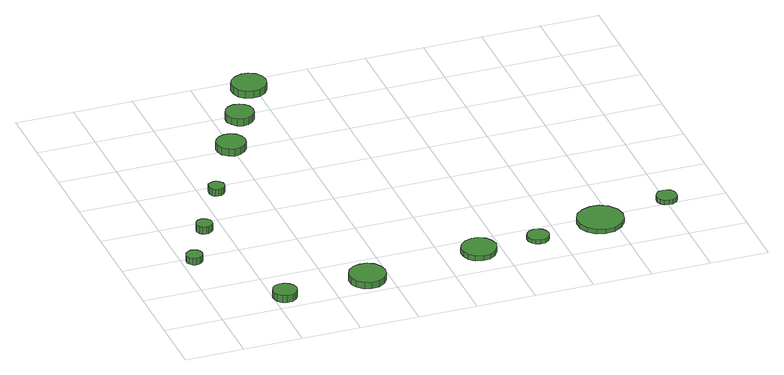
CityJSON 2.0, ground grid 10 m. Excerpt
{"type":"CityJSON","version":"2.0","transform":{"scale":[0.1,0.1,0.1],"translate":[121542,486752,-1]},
"CityObjects":{
"tree1":{"type":"SolitaryVegetationObject","attributes":{"function":"something"},"geometry":[{"type":"MultiSurface","lod":"1","boundaries":[[[0,1,2,3,4,5,6,7,8,9,10,11,12,13,14]],[[15,16,17,18,19,20,21,22,23,24,25,26,27,28,29]],[[0,29,28,1]],[[1,28,27,2]],[[2,27,26,3]],[[3,26,25,4]],[[4,25,24,5]],[[5,24,23,6]],[[6,23,22,7]],[[7,22,21,8]],[[8,21,20,9]],[[9,20,19,10]],[[10,19,18,11]],[[11,18,17,12]],[[12,17,16,13]],[[13,16,15,14]],[[14,15,29,0]]]}]},
"tree2":{"type":"SolitaryVegetationObject","attributes":{"function":"something"},"geometry":[{"type":"MultiSurface","lod":"1","boundaries":[[[30,31,32,33,34,35,36,37,38,39,40,41,42,43,44]],[[45,46,47,48,49,50,51,52,53,54,55,56,57,58,59]],[[30,59,58,31]],[[31,58,57,32]],[[32,57,56,33]],[[33,56,55,34]],[[34,55,54,35]],[[35,54,53,36]],[[36,53,52,37]],[[37,52,51,38]],[[38,51,50,39]],[[39,50,49,40]],[[40,49,48,41]],[[41,48,47,42]],[[42,47,46,43]],[[43,46,45,44]],[[44,45,59,30]]]}]},
"tree3":{"type":"SolitaryVegetationObject","attributes":{"function":"something"},"geometry":[{"type":"MultiSurface","lod":"1","boundaries":[[[60,61,62,63,64,65,66,67,68,69,70,71,72,73,74]],[[75,76,77,78,79,80,81,82,83,84,85,86,87,88,89]],[[60,89,88,61]],[[61,88,87,62]],[[62,87,86,63]],[[63,86,85,64]],[[64,85,84,65]],[[65,84,83,66]],[[66,83,82,67]],[[67,82,81,68]],[[68,81,80,69]],[[69,80,79,70]],[[70,79,78,71]],[[71,78,77,72]],[[72,77,76,73]],[[73,76,75,74]],[[74,75,89,60]]]}]},
"tree4":{"type":"SolitaryVegetationObject","attributes":{"function":"something"},"geometry":[{"type":"MultiSurface","lod":"1","boundaries":[[[90,91,92,93,94,95,96,97,98,99,100,101,102,103,104]],[[105,106,107,108,109,110,111,112,113,114,115,116,117,118,119]],[[90,119,118,91]],[[91,118,117,92]],[[92,117,116,93]],[[93,116,115,94]],[[94,115,114,95]],[[95,114,113,96]],[[96,113,112,97]],[[97,112,111,98]],[[98,111,110,99]],[[99,110,109,100]],[[100,109,108,101]],[[101,108,107,102]],[[102,107,106,103]],[[103,106,105,104]],[[104,105,119,90]]]}]},
"tree5":{"type":"SolitaryVegetationObject","attributes":{"function":"something"},"geometry":[{"type":"MultiSurface","lod":"1","boundaries":[[[120,121,122,123,124,125,126,127,128,129,130,131,132,133,134]],[[135,136,137,138,139,140,141,142,143,144,145,146,147,148,149]],[[120,149,148,121]],[[121,148,147,122]],[[122,147,146,123]],[[123,146,145,124]],[[124,145,144,125]],[[125,144,143,126]],[[126,143,142,127]],[[127,142,141,128]],[[128,141,140,129]],[[129,140,139,130]],[[130,139,138,131]],[[131,138,137,132]],[[132,137,136,133]],[[133,136,135,134]],[[134,135,149,120]]]}]},
"tree6":{"type":"SolitaryVegetationObject","attributes":{"function":"something"},"geometry":[{"type":"MultiSurface","lod":"1","boundaries":[[[150,151,152,153,154,155,156,157,158,159,160,161,162,163,164]],[[165,166,167,168,169,170,171,172,173,174,175,176,177,178,179]],[[150,179,178,151]],[[151,178,177,152]],[[152,177,176,153]],[[153,176,175,154]],[[154,175,174,155]],[[155,174,173,156]],[[156,173,172,157]],[[157,172,171,158]],[[158,171,170,159]],[[159,170,169,160]],[[160,169,168,161]],[[161,168,167,162]],[[162,167,166,163]],[[163,166,165,164]],[[164,165,179,150]]]}]},
"tree7":{"type":"SolitaryVegetationObject","attributes":{"function":"something"},"geometry":[{"type":"MultiSurface","lod":"1","boundaries":[[[180,181,182,183,184,185,186,187,188,189,190,191,192,193,194]],[[195,196,197,198,199,200,201,202,203,204,205,206,207,208,209]],[[180,209,208,181]],[[181,208,207,182]],[[182,207,206,183]],[[183,206,205,184]],[[184,205,204,185]],[[185,204,203,186]],[[186,203,202,187]],[[187,202,201,188]],[[188,201,200,189]],[[189,200,199,190]],[[190,199,198,191]],[[191,198,197,192]],[[192,197,196,193]],[[193,196,195,194]],[[194,195,209,180]]]}]},
"tree8":{"type":"SolitaryVegetationObject","attributes":{"function":"something"},"geometry":[{"type":"MultiSurface","lod":"1","boundaries":[[[210,211,212,213,214,215,216,217,218,219,220,221,222,223,224]],[[225,226,227,228,229,230,231,232,233,234,235,236,237,238,239]],[[210,239,238,211]],[[211,238,237,212]],[[212,237,236,213]],[[213,236,235,214]],[[214,235,234,215]],[[215,234,233,216]],[[216,233,232,217]],[[217,232,231,218]],[[218,231,230,219]],[[219,230,229,220]],[[220,229,228,221]],[[221,228,227,222]],[[222,227,226,223]],[[223,226,225,224]],[[224,225,239,210]]]}]},
"tree9":{"type":"SolitaryVegetationObject","attributes":{"function":"something"},"geometry":[{"type":"MultiSurface","lod":"1","boundaries":[[[240,241,242,243,244,245,246,247,248,249,250,251,252,253,254]],[[255,256,257,258,259,260,261,262,263,264,265,266,267,268,269]],[[240,269,268,241]],[[241,268,267,242]],[[242,267,266,243]],[[243,266,265,244]],[[244,265,264,245]],[[245,264,263,246]],[[246,263,262,247]],[[247,262,261,248]],[[248,261,260,249]],[[249,260,259,250]],[[250,259,258,251]],[[251,258,257,252]],[[252,257,256,253]],[[253,256,255,254]],[[254,255,269,240]]]}]},
"tree10":{"type":"SolitaryVegetationObject","attributes":{"function":"something"},"geometry":[{"type":"MultiSurface","lod":"1","boundaries":[[[270,271,272,273,274,275,276,277,278,279,280,281,282,283,284]],[[285,286,287,288,289,290,291,292,293,294,295,296,297,298,299]],[[270,299,298,271]],[[271,298,297,272]],[[272,297,296,273]],[[273,296,295,274]],[[274,295,294,275]],[[275,294,293,276]],[[276,293,292,277]],[[277,292,291,278]],[[278,291,290,279]],[[279,290,289,280]],[[280,289,288,281]],[[281,288,287,282]],[[282,287,286,283]],[[283,286,285,284]],[[284,285,299,270]]]}]},
"tree11":{"type":"SolitaryVegetationObject","attributes":{"function":"something"},"geometry":[{"type":"MultiSurface","lod":"1","boundaries":[[[300,301,302,303,304,305,306,307,308,309,310,311,312,313,314]],[[315,316,317,318,319,320,321,322,323,324,325,326,327,328,329]],[[300,329,328,301]],[[301,328,327,302]],[[302,327,326,303]],[[303,326,325,304]],[[304,325,324,305]],[[305,324,323,306]],[[306,323,322,307]],[[307,322,321,308]],[[308,321,320,309]],[[309,320,319,310]],[[310,319,318,311]],[[311,318,317,312]],[[312,317,316,313]],[[313,316,315,314]],[[314,315,329,300]]]}]},
"tree12":{"type":"SolitaryVegetationObject","attributes":{"function":"something"},"geometry":[{"type":"MultiSurface","lod":"1","boundaries":[[[330,331,332,333,334,335,336,337,338,339,340,341,342,343,344]],[[345,346,347,348,349,350,351,352,353,354,355,356,357,358,359]],[[330,359,358,331]],[[331,358,357,332]],[[332,357,356,333]],[[333,356,355,334]],[[334,355,354,335]],[[335,354,353,336]],[[336,353,352,337]],[[337,352,351,338]],[[338,351,350,339]],[[339,350,349,340]],[[340,349,348,341]],[[341,348,347,342]],[[342,347,346,343]],[[343,346,345,344]],[[344,345,359,330]]]}]}
},
"vertices":[
[33,187,22],[32,193,22],[29,197,22],[24,200,22],[18,201,22],[13,199,22],[8,195,22],[6,190,22],[6,184,22],[8,179,22],[13,175,22],[18,173,22],[24,174,22],[29,177,22],[32,181,22],[32,181,10],[29,177,10],[24,174,10],[18,173,10],[13,175,10],[8,179,10],[6,184,10],[6,190,10],[8,195,10],[13,199,10],[18,201,10],[24,200,10],[29,197,10],[32,193,10],[33,187,10],
[137,27,25],[135,35,25],[130,42,25],[123,46,25],[114,47,25],[106,45,25],[100,39,25],[97,31,25],[97,23,25],[100,16,25],[106,10,25],[114,7,25],[123,8,25],[130,12,25],[135,19,25],[135,19,12],[130,12,12],[123,8,12],[114,7,12],[106,10,12],[100,16,12],[97,23,12],[97,31,12],[100,39,12],[106,45,12],[114,47,12],[123,46,12],[130,42,12],[135,35,12],[137,27,12],
[83,278,20],[82,284,20],[78,288,20],[73,291,20],[68,292,20],[62,290,20],[58,286,20],[56,281,20],[56,275,20],[58,270,20],[62,266,20],[68,264,20],[73,265,20],[78,268,20],[82,272,20],[82,272,7],[78,268,7],[73,265,7],[68,264,7],[62,266,7],[58,270,7],[56,275,7],[56,281,7],[58,286,7],[62,290,7],[68,292,7],[73,291,7],[78,288,7],[82,284,7],[83,278,7],
[143,384,19],[142,390,19],[138,395,19],[133,398,19],[128,398,19],[122,396,19],[118,393,19],[116,387,19],[116,382,19],[118,376,19],[122,372,19],[128,371,19],[133,371,19],[138,374,19],[142,379,19],[142,379,7],[138,374,7],[133,371,7],[128,371,7],[122,372,7],[118,376,7],[116,382,7],[116,387,7],[118,393,7],[122,396,7],[128,398,7],[133,398,7],[138,395,7],[142,390,7],[143,384,7],
[294,41,19],[291,53,19],[284,64,19],[273,70,19],[260,71,19],[248,68,19],[238,59,19],[233,47,19],[233,34,19],[238,23,19],[248,14,19],[260,10,19],[273,11,19],[284,18,19],[291,28,19],[291,28,7],[284,18,7],[273,11,7],[260,10,7],[248,14,7],[238,23,7],[233,34,7],[233,47,7],[238,59,7],[248,68,7],[260,71,7],[273,70,7],[284,64,7],[291,53,7],[294,41,7],
[223,506,20],[221,516,20],[215,525,20],[206,530,20],[195,531,20],[186,528,20],[178,521,20],[174,512,20],[174,501,20],[178,492,20],[186,485,20],[195,481,20],[206,483,20],[215,488,20],[221,496,20],[221,496,7],[215,488,7],[206,483,7],[195,481,7],[186,485,7],[178,492,7],[174,501,7],[174,512,7],[178,521,7],[186,528,7],[195,531,7],[206,530,7],[215,525,7],[221,516,7],[223,506,7],
[266,586,23],[264,596,23],[258,604,23],[250,609,23],[240,610,23],[230,607,23],[223,600,23],[219,591,23],[219,581,23],[223,572,23],[230,565,23],[240,562,23],[250,563,23],[258,568,23],[264,576,23],[264,576,10],[258,568,10],[250,563,10],[240,562,10],[230,565,10],[223,572,10],[219,581,10],[219,591,10],[223,600,10],[230,607,10],[240,610,10],[250,609,10],[258,604,10],[264,596,10],[266,586,10],
[492,62,16],[489,74,16],[482,84,16],[471,90,16],[459,91,16],[447,87,16],[438,79,16],[433,68,16],[433,56,16],[438,44,16],[447,36,16],[459,32,16],[471,33,16],[482,40,16],[489,50,16],[489,50,7],[482,40,7],[471,33,7],[459,32,7],[447,36,7],[438,44,7],[433,56,7],[433,68,7],[438,79,7],[447,87,7],[459,91,7],[471,90,7],[482,84,7],[489,74,7],[492,62,7],
[316,665,25],[314,677,25],[307,687,25],[296,693,25],[284,694,25],[272,690,25],[263,682,25],[258,671,25],[258,659,25],[263,648,25],[272,639,25],[284,636,25],[296,637,25],[307,643,25],[314,653,25],[314,653,12],[307,643,12],[296,637,12],[284,636,12],[272,639,12],[263,648,12],[258,659,12],[258,671,12],[263,682,12],[272,690,12],[284,694,12],[296,693,12],[307,687,12],[314,677,12],[316,665,12],
[585,69,14],[583,76,14],[579,82,14],[572,86,14],[564,87,14],[557,85,14],[552,80,14],[548,73,14],[548,65,14],[552,58,14],[557,53,14],[564,51,14],[572,51,14],[579,55,14],[583,61,14],[583,61,7],[579,55,7],[572,51,7],[564,51,7],[557,53,7],[552,58,7],[548,65,7],[548,73,7],[552,80,7],[557,85,7],[564,87,7],[572,86,7],[579,82,7],[583,76,7],[585,69,7],
[717,84,15],[714,99,15],[704,113,15],[690,121,15],[674,122,15],[659,117,15],[647,107,15],[640,92,15],[640,75,15],[647,61,15],[659,50,15],[674,45,15],[690,46,15],[704,55,15],[714,68,15],[714,68,7],[704,55,7],[690,46,7],[674,45,7],[659,50,7],[647,61,7],[640,75,7],[640,92,7],[647,107,7],[659,117,7],[674,122,7],[690,121,7],[704,113,7],[714,99,7],[717,84,7],
[820,114,15],[819,121,15],[815,127,15],[808,130,15],[801,131,15],[794,129,15],[789,124,15],[786,118,15],[786,110,15],[789,104,15],[794,99,15],[801,97,15],[808,97,15],[815,101,15],[819,107,15],[819,107,7],[815,101,7],[808,97,7],[801,97,7],[794,99,7],[789,104,7],[786,110,7],[786,118,7],[789,124,7],[794,129,7],[801,131,7],[808,130,7],[815,127,7],[819,121,7],[820,114,7]
]}
